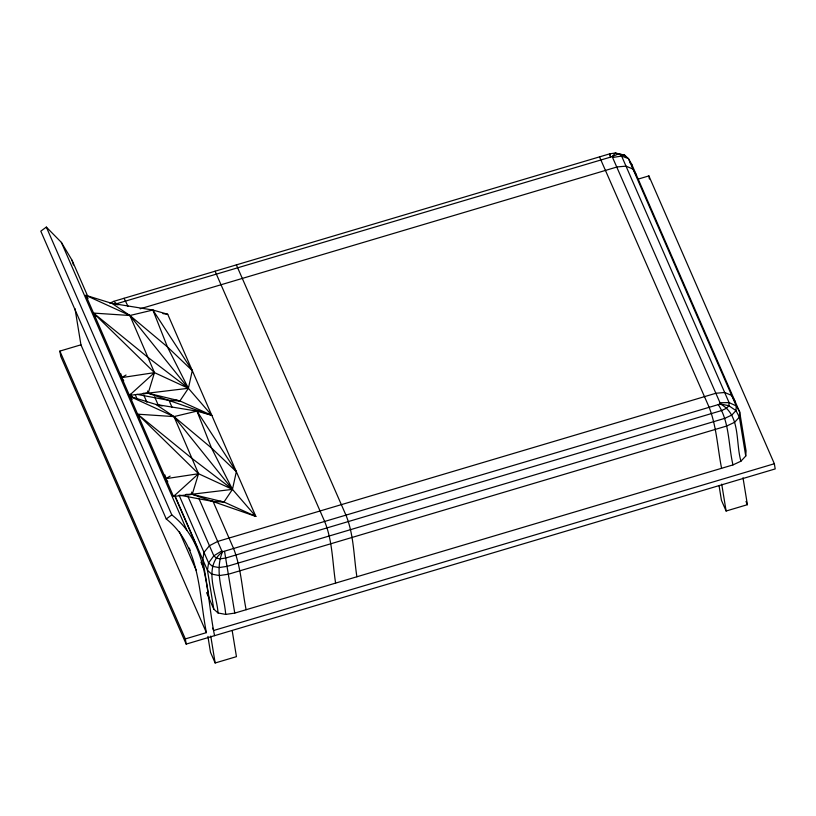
<?xml version="1.0" encoding="UTF-8"?>
<svg xmlns="http://www.w3.org/2000/svg" width="816" height="816" viewBox="0 0 816 816"><rect width="100%" height="100%" fill="white"/><g stroke="black" fill="none" stroke-linecap="round" stroke-linejoin="round"><path stroke-width="1.22" d="M113.791 301.339L609.766 153.826L615.305 153.02L624.628 155.152L628.432 158.579L631.717 164.302L739.694 411.998L746.059 450.86L745.742 456.042L740.948 461.183L732.962 464.916L234.753 613.102L225.716 614.417L218.056 612.979C216.607 593.191 202.531 566.63 222.676 551.718L718.294 404.603L719.947 403.828L720.008 402.747L612.194 156.631L116.586 303.746L113.791 301.339L109.864 303.175M185.987 494.384L192.239 494.323L255.847 516.426L232.458 489.376L173.492 496.475L129.877 396.403L156.019 404.471L196.962 411.111L211.783 415.344L188.394 388.294L129.428 395.383L85.813 295.321L111.955 303.379L152.888 310.029L192.28 370.597L188.394 388.294L179.918 400.931L169.473 400.483L136.935 394.352M194.657 411.376L196.962 411.111L236.344 471.679L232.458 489.376L223.982 502.013L213.537 501.575L179.744 495.2M222.329 552.228C214.037 572.404 224.074 593.997 225.716 614.417M612.194 156.631L615.305 153.02L618.028 153.908M129.428 395.383L154.479 372.637L188.394 388.294L167.413 346.882L152.888 310.029L150.593 310.284M173.492 496.475L198.543 473.729L232.458 489.376L211.477 447.974L196.962 411.111L173.981 416.599L137.618 414.171L139.281 416.925M87.791 296.371L72.043 260.253L61.373 242.383L46.339 227.093L40.8 231.163L166.26 518.976C200.573 546.149 198.696 593.732 206.397 632.645L185.334 638.908L186.181 644.11L775.2 468.925L774.353 463.733L648.883 175.909L637.898 179.183M166.26 518.976L171.799 514.906L46.339 227.093M222.676 551.718L221.799 550.922L213.833 555.808L208.58 562.897L207.448 570.292L213.812 609.154L218.056 612.979M126.062 375.023L121.686 377.614L120.87 373.881M170.126 476.105L165.75 478.706L164.934 474.973M612.581 156.356L619.007 153.714L621.608 156.06L628.432 158.579L736.267 405.95L739.694 411.998L739.378 417.17L745.742 456.042M140.128 308.815L617.212 166.923L626.005 166.148L633.022 169.096L636.378 174.981M186.181 644.11L60.721 356.286L59.874 351.094L80.937 344.821L75.011 308.642M774.353 463.733L213.721 630.472L212.701 628.136M207.896 636.378L210.497 652.28L215.159 662.98L236.446 656.656L232.244 630.962M719.049 485.642L721.446 500.32L726.118 511.02L747.405 504.686L742.999 477.778M95.778 316.751L93.554 313.089L129.917 315.506L152.888 310.029L167.719 314.252L255.847 516.426L223.982 502.013L192.239 494.323L187.772 494.782M613.071 157.427L621.608 156.06L729.065 402.574L728.872 405.756L726.556 408.235L721.66 410.53L225.685 558.042L220.136 558.848L216.444 558.154L213.833 555.808L188.078 496.72M143.708 393.7L148.175 393.23L179.918 400.931L211.783 415.344L148.175 393.23L143.177 393.281M169.473 400.483L171.962 400.309M213.537 501.575L216.026 501.401M720.008 402.747L729.065 402.574L736.267 405.95L735.981 410.601L739.378 417.17L734.584 422.321L726.597 426.054L228.388 574.229L219.351 575.555L211.691 574.117L207.448 570.292L174.818 495.445M162.914 313.619L167.719 314.252M619.13 154.112L624.628 155.152L625.77 157.284M175.919 400.115L179.918 400.931M219.983 501.208L223.982 502.013M719.947 403.828L728.872 405.756L735.981 410.601L731.86 415.028L724.7 418.384L227.083 566.375L218.984 567.569L212.384 566.324L208.58 562.897L179.081 495.21M118.065 304.858L111.955 303.379L129.917 315.506L167.413 346.882L192.28 370.597M162.129 405.95L156.019 404.471L173.981 416.599L211.477 447.974L236.344 471.679M147.523 391.007L148.175 393.23L154.479 372.637L93.554 313.089L147.757 357.224L188.394 388.294L129.917 315.506L85.813 295.321L88.067 298.411M191.597 492.099L192.239 494.323L198.543 473.729L137.618 414.171L191.821 458.306L232.458 489.376L173.981 416.599L129.877 396.403L132.131 399.493M720.548 404.053C740.877 415.099 735.41 442.456 740.948 461.183M630.023 162.772L631.717 164.302L632.135 166.811M171.799 514.906C209.11 543.599 205.928 594.13 214.567 635.664M122.369 378.665L123.736 380.776M166.433 479.757L167.8 481.858M599.515 156.876L709.155 407.317C716.693 426.799 717.529 448.004 721.589 468.302M236.375 264.884L346.025 515.324C353.909 534.827 353.726 556.257 356.888 576.769M215.087 271.208L324.727 521.648C332.622 541.161 332.438 562.591 335.6 583.103M124.042 298.289L128.041 306.377M735.032 401.319L731.687 395.434L724.669 392.486L715.877 393.261L217.658 541.436L209.437 545.72L204 552.371L202.796 559.613L209.161 598.475M718.294 404.603C729.667 422.525 728.3 444.914 732.962 464.916M746.008 501.473L747.405 504.686M169.024 400.381L172.074 407.378M212.762 500.718L233.682 548.729C241.23 568.211 242.056 589.417 246.126 609.715M154.601 396.76L158.161 404.93M198.839 498.27L221.799 550.922M143.83 395.219L146.89 402.217M135.344 394.873L137.374 399.534M131.09 395.107L132.1 397.443M130.458 394.25L131.978 397.749M174.644 495.628L197.503 548.066M200.95 562.163L203.49 567.987M61.373 242.383L186.833 530.206M189.19 548.015L190.199 550.351M206.611 592.64L213.812 609.154M179.428 531.808L196.187 570.262M80.937 344.821L206.397 632.645M59.874 351.094L185.334 638.908M173.981 416.599L198.543 473.729L165.75 478.706L165.597 476.85M129.917 315.506L154.479 372.637L121.686 377.614L121.533 375.758M72.043 260.253L73.45 264.935M610.317 156.907L609.766 153.826L609.929 155.091M224.553 551.443L234.753 613.102M721.711 484.112L726.118 511.02M648.883 175.909L649.393 179.03M210.752 636.072L215.159 662.98"/></g></svg>
